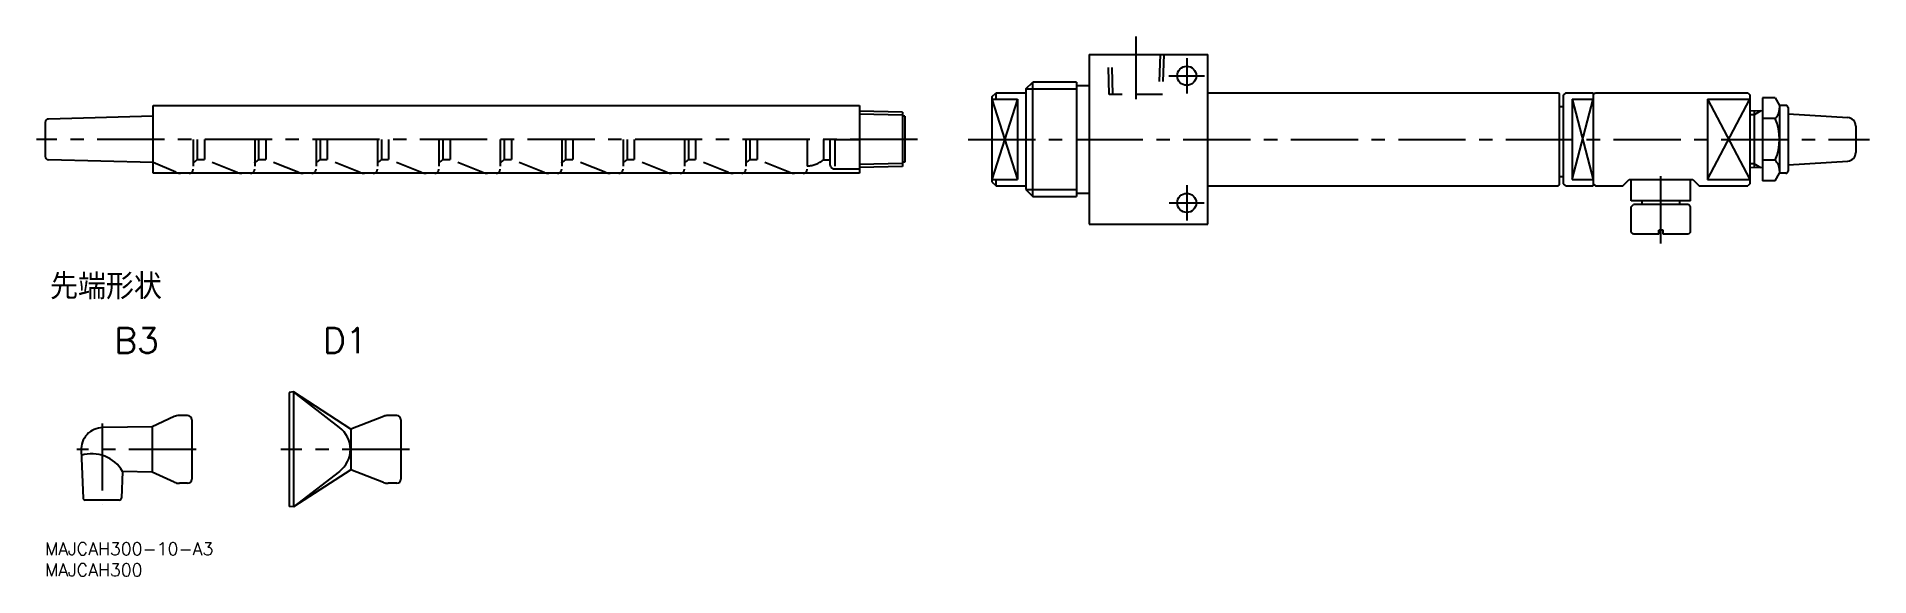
# Model space of a CAD drawing. Extents: x -2 to 431, y -8 to 119.
import ezdxf
from ezdxf.enums import TextEntityAlignment as Align

# ---------------------------------------------------------------- set-up
doc = ezdxf.new("R2010")
doc.units = 0
doc.header["$LTSCALE"] = 0.5
doc.linetypes.add('CENTER', pattern=[50.8, 31.75, -6.35, 6.35, -6.35])
doc.linetypes.add('DASHED', pattern=[19.05, 12.7, -6.35])
for name, color, linetype in [('MSM_CENTER', 1, 'CENTER'), ('MSM_CONTINUOUS', 7, 'CONTINUOUS'), ('MSM_DASHED', 4, 'DASHED'), ('MSM_NARROW', 5, 'CONTINUOUS'), ('MSM_PART_NUMBER', 7, 'CONTINUOUS')]:
    doc.layers.add(name, color=color, linetype=linetype)
doc.styles.get("Standard").update_dxf_attribs({"font": 'txt.shx', "height": 3, "bigfont": 'bigfont.shx'})

# ---------------------------------------------------------------- blocks, each defined once
blk = doc.blocks.new('*U2')
at = {"layer": 'MSM_PART_NUMBER'}
blk.add_text('MAJCAH300-10-A3', height=3, dxfattribs=at).set_placement((0, -3))
blk = doc.blocks.new('*U3')
at = {"layer": 'MSM_PART_NUMBER'}
blk.add_text('MAJCAH300', height=3, dxfattribs=at).set_placement((0, -8))

msp = doc.modelspace()

# ---------------------------------------------------------------- linework, layer by layer
at = {"layer": 'MSM_CENTER'}
for p, q in [((257.6, 119.35), (257.6, 104.63)), ((269.6, 114.31), (269.6, 105.93)), ((265.41, 110.12), (273.79, 110.12)), ((206, 95.12), (-2, 95.12)), ((218, 95.12), (430.81, 95.12)), ((381.6, 70.55), (381.6, 88.55)), ((269.6, 84.28), (269.6, 75.96)), ((265.44, 80.12), (273.76, 80.12)), ((13.49, 28.1), (13.49, 9)), ((35.64, 21.95), (7.49, 21.95)), ((86.04, 21.95), (55.64, 21.95))]:
    msp.add_line(p, q, dxfattribs=at)
at = {"layer": 'MSM_CONTINUOUS'}
for p, q in [((246.6, 115.12), (274.6, 115.12)), ((246.6, 115.12), (246.6, 75.12)), ((274.6, 75.12), (274.6, 115.12)), ((231.6, 107), (233.22, 108.62)), ((233.22, 81.62), (233.22, 108.62)), ((243.6, 108.62), (233.22, 108.62)), ((243.6, 108.62), (243.6, 81.62)), ((223.6, 105.12), (224.6, 106.12)), ((223.6, 105.12), (223.6, 85.12)), ((223.6, 104.62), (229.6, 104.62)), ((224.6, 106.12), (231.6, 106.12)), ((224.6, 104.62), (224.6, 106.12)), ((229.6, 104.62), (229.6, 85.62)), ((231.6, 107), (231.6, 83.25)), ((243.6, 107.81), (246.6, 107.81)), ((274.6, 106.12), (357.3, 106.12)), ((357.3, 106.12), (357.6, 105.82)), ((357.6, 84.42), (357.6, 105.82)), ((359.1, 106.12), (358.6, 105.62)), ((358.6, 84.62), (358.6, 105.62)), ((359.1, 106.12), (365.6, 106.12)), ((360.6, 104.62), (360.6, 85.62)), ((360.6, 104.62), (365.6, 104.62)), ((365.6, 106.12), (365.6, 84.12)), ((365.6, 105.62), (366.1, 106.12)), ((366.1, 106.12), (402.1, 106.12)), ((392.6, 104.62), (392.6, 85.62)), ((392.6, 104.62), (402.6, 104.62)), ((402.1, 106.12), (402.6, 105.62)), ((402.6, 105.62), (402.6, 84.62)), ((405.6, 104.94), (405.6, 85.31)), ((408.55, 104.94), (405.6, 104.94)), ((408.55, 104.94), (409.6, 103.12)), ((25.5, 100.61), (0.77, 99.92)), ((25.5, 103.12), (192.32, 103.12)), ((25.5, 87.12), (25.5, 103.12)), ((192.32, 103.12), (192.32, 87.12)), ((202.5, 101.52), (192.32, 101.77)), ((202.5, 101.52), (202.5, 88.72)), ((203, 100.55), (202.5, 100.55)), ((203, 100.55), (203, 89.7)), ((357.6, 102.87), (358.6, 102.87)), ((405.6, 101.83), (402.6, 101.73)), ((403.6, 101.76), (403.6, 88.48)), ((408.55, 100.03), (405.6, 100.03)), ((409.6, 103.12), (409.6, 87.12)), ((411.1, 103.12), (409.6, 103.12)), ((411.6, 102.62), (411.6, 87.62)), ((411.6, 101.12), (425.72, 100.24)), ((0, 99.12), (0, 91.12)), ((427.6, 98.24), (427.6, 92)), ((25.5, 89.63), (0.77, 90.32)), ((192.32, 87.12), (25.5, 87.12)), ((202.5, 88.72), (192.32, 88.47)), ((203, 89.7), (202.5, 89.7)), ((405.6, 88.42), (402.6, 88.51)), ((408.55, 90.21), (405.6, 90.21)), ((408.55, 85.31), (409.6, 87.12)), ((411.1, 87.12), (409.6, 87.12)), ((411.6, 89.12), (425.72, 90)), ((223.6, 85.62), (229.6, 85.62)), ((223.6, 85.12), (224.6, 84.12)), ((224.6, 84.12), (224.6, 85.62)), ((224.6, 84.12), (231.6, 84.12)), ((231.6, 83.25), (233.22, 81.62)), ((243.6, 82.43), (246.6, 82.43)), ((274.6, 84.12), (357.3, 84.12)), ((357.3, 84.12), (357.6, 84.42)), ((357.6, 86.37), (358.6, 86.37)), ((359.1, 84.12), (358.6, 84.62)), ((359.1, 84.12), (365.6, 84.12)), ((360.6, 85.62), (365.6, 85.62)), ((365.6, 84.62), (366.1, 84.12)), ((366.1, 84.12), (372.6, 84.12)), ((372.6, 84.12), (374.1, 85.62)), ((374.1, 85.62), (389.1, 85.62)), ((374.6, 80.62), (374.6, 85.62)), ((388.6, 80.62), (388.6, 85.62)), ((389.1, 85.62), (390.6, 84.12)), ((390.6, 84.12), (402.1, 84.12)), ((392.6, 85.62), (402.6, 85.62)), ((402.6, 84.62), (402.1, 84.12)), ((408.55, 85.31), (405.6, 85.31)), ((233.22, 81.62), (243.6, 81.62)), ((388.6, 80.62), (374.6, 80.62)), ((374.6, 79.22), (375.1, 79.72)), ((374.6, 73.22), (374.6, 79.22)), ((388.1, 79.72), (375.1, 79.72)), ((377.14, 79.72), (377.14, 80.62)), ((386.06, 79.72), (386.06, 80.62)), ((388.6, 79.22), (388.1, 79.72)), ((388.6, 73.22), (388.6, 79.22)), ((246.6, 75.12), (274.6, 75.12)), ((381.1, 72.72), (381.1, 73.72)), ((382.1, 73.72), (381.1, 73.72)), ((382.1, 72.72), (382.1, 73.72)), ((375.1, 72.72), (374.6, 73.22)), ((381.1, 72.72), (375.1, 72.72)), ((388.1, 72.72), (382.1, 72.72)), ((388.6, 73.22), (388.1, 72.72)), ((58.64, 35.5), (57.64, 35.4)), ((57.64, 35.4), (57.64, 8.5)), ((72.16, 26.74), (58.64, 35.5)), ((69.53, 27.13), (58.64, 35.5)), ((58.64, 35.5), (58.64, 8.4)), ((25.25, 27.3), (13.6, 27.1)), ((30.45, 29.68), (25.25, 27.3)), ((25.25, 27.3), (25.25, 16.6)), ((33.64, 29.95), (31.7, 29.95)), ((34.64, 28.95), (34.64, 14.95)), ((79.92, 29.75), (72.16, 26.74)), ((72.16, 26.74), (72.16, 17.16)), ((83.04, 29.95), (81.01, 29.95)), ((84.04, 28.95), (84.04, 14.95)), ((8.5, 21.68), (8.97, 10.48)), ((18.28, 16.72), (18.01, 10.48)), ((25.25, 16.6), (18.28, 16.72)), ((30.45, 14.22), (25.25, 16.6)), ((33.64, 13.95), (31.7, 13.95)), ((72.16, 17.16), (58.64, 8.4)), ((69.53, 16.77), (58.64, 8.4)), ((79.92, 14.15), (72.16, 17.16)), ((83.04, 13.95), (81.01, 13.95)), ((17.52, 10), (9.47, 10)), ((58.64, 8.4), (57.64, 8.5))]:
    msp.add_line(p, q, dxfattribs=at)
for centre in [(269.6, 110.12), (269.6, 80.12)]:
    msp.add_circle(centre, 2.25, dxfattribs=at)
for centre, radius, start, end in [((0.8, 99.12), 0.8, 92, 180), ((406.2, 102.48), 3.4, 313.7504, 0), ((397.58, 95.12), 12.02, 335.8939, 24.1061), ((411.1, 102.62), 0.5, 0, 90), ((425.6, 98.24), 2, 0, 86.4237), ((0.8, 91.12), 0.8, 180, 268), ((425.6, 92), 2, 273.5763, 0), ((406.2, 87.76), 3.4, 0, 46.2496), ((411.1, 87.62), 0.5, 270, 0), ((13.69, 21.9), 5.2, 90.9747, 182.4473), ((31.7, 26.95), 3, 90, 114.5754), ((33.64, 28.95), 1, 0, 90), ((65.6, 21.95), 6.5, 307.2093, 52.7907), ((81.01, 26.95), 3, 90, 111.2168), ((83.04, 28.95), 1, 0, 90), ((11.02, 12.51), 8.4, 30.1125, 107.1463), ((31.7, 16.95), 3, 245.4246, 270), ((33.64, 14.95), 1, 270, 0), ((81.01, 16.95), 3, 248.7832, 270), ((83.04, 14.95), 1, 270, 0), ((9.47, 10.5), 0.5, 182.4473, 270), ((17.52, 10.5), 0.5, 270, 357.5527)]:
    msp.add_arc(centre, radius, start, end, dxfattribs=at)
at = {"layer": 'MSM_DASHED'}
for p, q in [((251.32, 105.72), (251.02, 115.12)), ((252.17, 105.72), (251.88, 115.12)), ((263.32, 115.12), (263.03, 105.72)), ((264.18, 115.12), (263.88, 105.72)), ((263.88, 105.72), (251.32, 105.72)), ((35, 95.12), (35, 88.12)), ((35.92, 95.12), (35.92, 90.34)), ((37.62, 95.12), (37.62, 90.34)), ((49.5, 95.12), (49.5, 88.12)), ((50.42, 95.12), (50.42, 90.34)), ((52.12, 95.12), (52.12, 90.34)), ((64, 95.12), (64, 88.12)), ((64.92, 95.12), (64.92, 90.34)), ((66.62, 95.12), (66.62, 90.34)), ((78.5, 95.12), (78.5, 88.12)), ((79.42, 95.12), (79.42, 90.34)), ((81.12, 95.12), (81.12, 90.34)), ((93, 95.12), (93, 88.12)), ((93.92, 95.12), (93.92, 90.34)), ((95.62, 95.12), (95.62, 90.34)), ((107.5, 95.12), (107.5, 88.12)), ((108.42, 95.12), (108.42, 90.34)), ((110.12, 95.12), (110.12, 90.34)), ((122, 95.12), (122, 88.12)), ((122.92, 95.12), (122.92, 90.34)), ((124.62, 95.12), (124.62, 90.34)), ((136.5, 95.12), (136.5, 88.12)), ((137.42, 95.12), (137.42, 90.34)), ((139.12, 95.12), (139.12, 90.34)), ((151, 95.12), (151, 88.12)), ((151.92, 95.12), (151.92, 90.34)), ((153.62, 95.12), (153.62, 90.34)), ((165.5, 95.12), (165.5, 88.12)), ((166.42, 95.12), (166.42, 90.34)), ((168.12, 95.12), (168.12, 90.34)), ((180, 95.12), (180, 88.12)), ((183.82, 95.12), (183.82, 90.3)), ((185.32, 95.12), (185.32, 89.32)), ((186.52, 95.12), (186.52, 88.12)), ((186.52, 95.12), (192.32, 95.12)), ((30.84, 87.36), (25.5, 89.63)), ((34, 87.12), (32.01, 87.12)), ((35.92, 90.34), (37.62, 90.34)), ((45.38, 87.33), (37.62, 90.34)), ((48.5, 87.12), (46.46, 87.12)), ((50.42, 90.34), (52.12, 90.34)), ((59.88, 87.33), (52.12, 90.34)), ((63, 87.12), (60.96, 87.12)), ((64.92, 90.34), (66.62, 90.34)), ((74.38, 87.33), (66.62, 90.34)), ((77.5, 87.12), (75.46, 87.12)), ((79.42, 90.34), (81.12, 90.34)), ((88.88, 87.33), (81.12, 90.34)), ((92, 87.12), (89.96, 87.12)), ((93.92, 90.34), (95.62, 90.34)), ((103.38, 87.33), (95.62, 90.34)), ((106.5, 87.12), (104.46, 87.12)), ((108.42, 90.34), (110.12, 90.34)), ((117.88, 87.33), (110.12, 90.34)), ((121, 87.12), (118.96, 87.12)), ((122.92, 90.34), (124.62, 90.34)), ((132.38, 87.33), (124.62, 90.34)), ((135.5, 87.12), (133.46, 87.12)), ((137.42, 90.34), (139.12, 90.34)), ((146.88, 87.33), (139.12, 90.34)), ((150, 87.12), (147.96, 87.12)), ((151.92, 90.34), (153.62, 90.34)), ((161.38, 87.33), (153.62, 90.34)), ((164.5, 87.12), (162.46, 87.12)), ((166.42, 90.34), (168.12, 90.34)), ((175.88, 87.33), (168.12, 90.34)), ((179, 87.12), (176.96, 87.12)), ((183.82, 90.3), (185.32, 90.3)), ((192.32, 88.12), (186.52, 88.12))]:
    msp.add_line(p, q, dxfattribs=at)
for centre, radius, start, end in [((32.01, 90.12), 3, 246.9611, 270), ((34, 88.12), 1, 270, 0), ((31.9, 95.12), 6.25, 299.7357, 310.0309), ((46.46, 90.12), 3, 248.7832, 270), ((48.5, 88.12), 1, 270, 0), ((46.4, 95.12), 6.25, 299.7357, 310.0309), ((60.96, 90.12), 3, 248.7832, 270), ((63, 88.12), 1, 270, 0), ((60.9, 95.12), 6.25, 299.7357, 310.0309), ((75.46, 90.12), 3, 248.7832, 270), ((77.5, 88.12), 1, 270, 0), ((75.4, 95.12), 6.25, 299.7357, 310.0309), ((89.96, 90.12), 3, 248.7832, 270), ((92, 88.12), 1, 270, 0), ((89.9, 95.12), 6.25, 299.7357, 310.0309), ((104.46, 90.12), 3, 248.7832, 270), ((106.5, 88.12), 1, 270, 0), ((104.4, 95.12), 6.25, 299.7357, 310.0309), ((118.96, 90.12), 3, 248.7832, 270), ((121, 88.12), 1, 270, 0), ((118.9, 95.12), 6.25, 299.7357, 310.0309), ((133.46, 90.12), 3, 248.7832, 270), ((135.5, 88.12), 1, 270, 0), ((133.4, 95.12), 6.25, 299.7357, 310.0309), ((147.96, 90.12), 3, 248.7832, 270), ((150, 88.12), 1, 270, 0), ((147.9, 95.12), 6.25, 299.7357, 310.0309), ((162.46, 90.12), 3, 248.7832, 270), ((164.5, 88.12), 1, 270, 0), ((162.4, 95.12), 6.25, 299.7357, 310.0309), ((176.96, 90.12), 3, 248.7832, 270), ((179, 88.12), 1, 270, 0), ((179.8, 95.12), 6.28, 271.8265, 309.8394), ((186.52, 89.32), 1.2, 180, 270)]:
    msp.add_arc(centre, radius, start, end, dxfattribs=at)
at = {"layer": 'MSM_NARROW'}
for p, q in [((223.6, 104.62), (229.6, 85.62)), ((229.6, 104.62), (223.6, 85.62)), ((231.6, 107), (243.6, 107)), ((360.6, 85.62), (365.6, 104.62)), ((360.6, 104.62), (365.6, 85.62)), ((392.6, 104.62), (402.6, 85.62)), ((392.6, 85.62), (402.6, 104.62)), ((202.48, 100.84), (192.3, 101.09)), ((403.6, 100.91), (402.6, 100.88)), ((405.17, 101.81), (403.6, 100.91)), ((202.48, 89.4), (192.3, 89.15)), ((403.6, 89.34), (402.6, 89.37)), ((405.17, 88.43), (403.6, 89.34)), ((231.6, 83.25), (243.6, 83.25))]:
    msp.add_line(p, q, dxfattribs=at)

# ---------------------------------------------------------------- block references
at = {"layer": 'MSM_CONTINUOUS'}
for name in ['*U2', '*U3']:
    msp.add_blockref(name, (0, 0), dxfattribs=at)

# ---------------------------------------------------------------- texts
for s, p in [('先端形状', (14.37, 60.69)), ('B3', (21.57, 47.67)), ('D1', (70.84, 47.67))]:
    msp.add_text(s, height=6, dxfattribs=at).set_placement(p, align=Align.MIDDLE)

doc.saveas('drawing.dxf')
